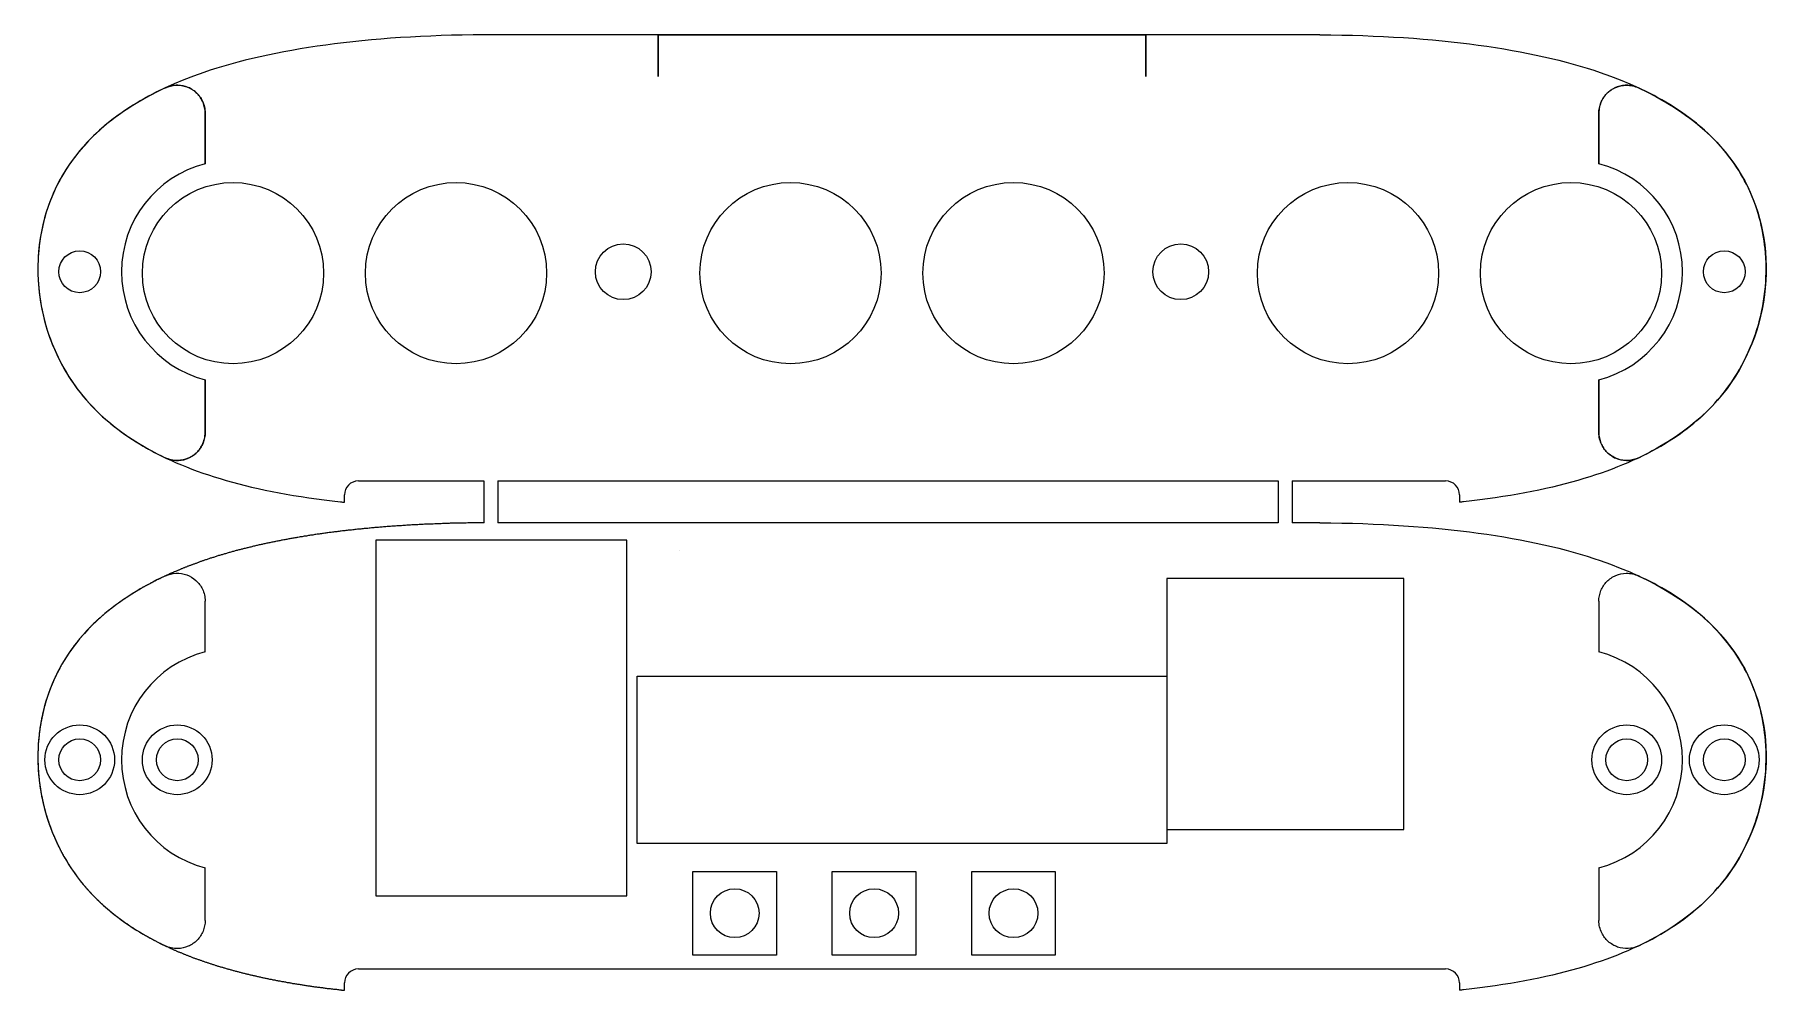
# Model space of a CAD drawing. Header units: millimetres. Extents: x -62 to 62, y -17 to 52.
import ezdxf

# ---------------------------------------------------------------- set-up
doc = ezdxf.new("R2010")
doc.units = ezdxf.units.MM
doc.layers.get('0').update_dxf_attribs({"lineweight": 5})

msp = doc.modelspace()

# ---------------------------------------------------------------- linework, layer by layer
for p, q in [((29.99, 52), (-29.99, 52)), ((-50, 42.75), (-50, 46.38)), ((-50, 46.38), (-50, 42.75)), ((50, 46.38), (50, 42.75)), ((50, 42.75), (50, 46.38)), ((-50, 23.47), (-50, 27.25)), ((-50, 27.25), (-50, 23.47)), ((50, 27.25), (50, 23.47)), ((50, 23.47), (50, 27.25)), ((-39, 20), (-30, 20)), ((-30, 20), (-30, 17)), ((-29, 20), (27, 20)), ((-29, 20), (-29, 17)), ((27, 20), (27, 17)), ((28, 20), (39, 20)), ((28, 20), (28, 17)), ((-40, 18.47), (-40, 19)), ((40, 19), (40, 18.47)), ((27, 17), (-29, 17)), ((29.99, 17), (28, 17)), ((-16, 15), (-16, 15)), ((-50, 7.75), (-50, 11.38)), ((50, 11.38), (50, 7.75)), ((-50, -11.53), (-50, -7.75)), ((50, -7.75), (50, -11.53)), ((-40, -16.53), (-40, -16)), ((-39, -15), (39, -15)), ((40, -16), (40, -16.53))]:
    msp.add_line(p, q)
for points in [[(-17.5, 52), (-17.5, 49)], [(17.5, 52), (-17.5, 52)], [(17.5, 49), (17.5, 52)], [(-37.75, 15.75), (-37.75, -9.75), (-19.75, -9.75), (-19.75, 15.75)], [(19, -5), (36, -5), (36, 13), (19, 13)], [(19, -6), (-19, -6), (-19, 6), (19, 6)], [(-9, -14), (-15, -14), (-15, -8), (-9, -8)], [(1, -14), (-5, -14), (-5, -8), (1, -8)], [(11, -14), (5, -14), (5, -8), (11, -8)]]:
    msp.add_lwpolyline(points, close=True)
at = {"flags": 128}
msp.add_lwpolyline([(-29.99, 17), (-30.09, 17), (-30.19, 17), (-30.28, 17), (-30.38, 17), (-30.48, 17), (-30.58, 16.99), (-30.68, 16.99), (-30.77, 16.99), (-30.87, 16.99), (-30.97, 16.99), (-31.06, 16.99), (-31.16, 16.99), (-31.26, 16.98), (-31.35, 16.98), (-31.45, 16.98), (-31.55, 16.98), (-31.64, 16.98), (-31.74, 16.97), (-31.84, 16.97), (-31.93, 16.97), (-32.03, 16.97), (-32.12, 16.96), (-32.22, 16.96), (-32.31, 16.96), (-32.41, 16.96), (-32.5, 16.95), (-32.6, 16.95), (-32.69, 16.95), (-32.79, 16.94), (-32.88, 16.94), (-32.97, 16.94), (-33.07, 16.93), (-33.16, 16.93), (-33.25, 16.93), (-33.35, 16.92), (-33.44, 16.92), (-33.53, 16.92), (-33.63, 16.91), (-33.72, 16.91), (-33.81, 16.91), (-33.9, 16.9), (-34, 16.9), (-34.09, 16.89), (-34.18, 16.89), (-34.27, 16.89), (-34.36, 16.88), (-34.46, 16.88), (-34.55, 16.87), (-34.64, 16.87), (-34.73, 16.86), (-34.82, 16.86), (-34.91, 16.85), (-35, 16.85), (-35.09, 16.84), (-35.18, 16.84), (-35.27, 16.83), (-35.36, 16.83), (-35.45, 16.82), (-35.54, 16.82), (-35.63, 16.81), (-35.72, 16.81), (-35.81, 16.8), (-35.9, 16.79), (-35.99, 16.79), (-36.08, 16.78), (-36.16, 16.78), (-36.25, 16.77), (-36.34, 16.76), (-36.43, 16.76), (-36.52, 16.75), (-36.6, 16.75), (-36.69, 16.74), (-36.78, 16.73), (-36.87, 16.73), (-36.95, 16.72), (-37.04, 16.71), (-37.13, 16.71), (-37.21, 16.7), (-37.3, 16.69), (-37.39, 16.69), (-37.47, 16.68), (-37.56, 16.67), (-37.64, 16.66), (-37.73, 16.66), (-37.82, 16.65), (-37.9, 16.64), (-37.99, 16.63), (-38.07, 16.63), (-38.16, 16.62), (-38.24, 16.61), (-38.33, 16.6), (-38.41, 16.59), (-38.49, 16.59), (-38.58, 16.58), (-38.66, 16.57), (-38.75, 16.56), (-38.83, 16.55), (-38.91, 16.55), (-39, 16.54), (-39.08, 16.53), (-39.16, 16.52), (-39.25, 16.51), (-39.33, 16.5), (-39.41, 16.49), (-39.49, 16.48), (-39.58, 16.48), (-39.66, 16.47), (-39.74, 16.46), (-39.82, 16.45), (-39.9, 16.44), (-39.98, 16.43), (-40.07, 16.42), (-40.15, 16.41), (-40.23, 16.4), (-40.31, 16.39), (-40.39, 16.38), (-40.47, 16.37), (-40.55, 16.36), (-40.63, 16.35), (-40.71, 16.34), (-40.79, 16.33), (-40.87, 16.32), (-40.95, 16.31), (-41.03, 16.3), (-41.11, 16.29), (-41.19, 16.28), (-41.27, 16.27), (-41.34, 16.26), (-41.42, 16.25), (-41.5, 16.24), (-41.58, 16.23), (-41.66, 16.21), (-41.74, 16.2), (-41.81, 16.19), (-41.89, 16.18), (-41.97, 16.17), (-42.05, 16.16), (-42.12, 16.15), (-42.2, 16.14), (-42.28, 16.12), (-42.35, 16.11), (-42.43, 16.1), (-42.51, 16.09), (-42.58, 16.08), (-42.66, 16.06), (-42.73, 16.05), (-42.81, 16.04), (-42.89, 16.03), (-42.96, 16.02), (-43.04, 16), (-43.11, 15.99), (-43.19, 15.98), (-43.26, 15.97), (-43.34, 15.95), (-43.41, 15.94), (-43.48, 15.93), (-43.56, 15.92), (-43.63, 15.9), (-43.71, 15.89), (-43.78, 15.88), (-43.85, 15.86), (-43.93, 15.85), (-44, 15.84), (-44.07, 15.82), (-44.15, 15.81), (-44.22, 15.8), (-44.29, 15.78), (-44.36, 15.77), (-44.44, 15.76), (-44.51, 15.74), (-44.58, 15.73), (-44.65, 15.71), (-44.72, 15.7), (-44.79, 15.69), (-44.86, 15.67), (-44.94, 15.66), (-45.01, 15.64), (-45.08, 15.63), (-45.15, 15.61), (-45.22, 15.6), (-45.29, 15.59), (-45.36, 15.57), (-45.43, 15.56), (-45.5, 15.54), (-45.57, 15.53), (-45.64, 15.51), (-45.71, 15.5), (-45.78, 15.48), (-45.85, 15.47), (-45.91, 15.45), (-45.98, 15.44), (-46.05, 15.42), (-46.12, 15.41), (-46.19, 15.39), (-46.26, 15.37), (-46.32, 15.36), (-46.39, 15.34), (-46.46, 15.33), (-46.53, 15.31), (-46.59, 15.3), (-46.66, 15.28), (-46.73, 15.26), (-46.79, 15.25), (-46.86, 15.23), (-46.93, 15.21), (-46.99, 15.2), (-47.06, 15.18), (-47.12, 15.16), (-47.19, 15.15), (-47.26, 15.13), (-47.32, 15.11), (-47.39, 15.1), (-47.45, 15.08), (-47.52, 15.06), (-47.58, 15.05), (-47.65, 15.03), (-47.71, 15.01), (-47.77, 15), (-47.84, 14.98), (-47.9, 14.96), (-47.97, 14.94), (-48.03, 14.93), (-48.09, 14.91), (-48.16, 14.89), (-48.22, 14.87), (-48.28, 14.86), (-48.35, 14.84), (-48.41, 14.82), (-48.47, 14.8), (-48.53, 14.78), (-48.6, 14.77), (-48.66, 14.75), (-48.72, 14.73), (-48.78, 14.71), (-48.84, 14.69), (-48.9, 14.67), (-48.96, 14.66), (-49.03, 14.64), (-49.09, 14.62), (-49.15, 14.6), (-49.21, 14.58), (-49.27, 14.56), (-49.33, 14.54), (-49.39, 14.52), (-49.45, 14.5), (-49.51, 14.49), (-49.57, 14.47), (-49.63, 14.45), (-49.69, 14.43), (-49.74, 14.41), (-49.8, 14.39), (-49.86, 14.37), (-49.92, 14.35), (-49.98, 14.33), (-50.04, 14.31), (-50.1, 14.29), (-50.14, 14.27), (-50.19, 14.26), (-50.24, 14.24), (-50.28, 14.23), (-50.33, 14.21), (-50.37, 14.19), (-50.42, 14.18), (-50.47, 14.16), (-50.51, 14.14), (-50.56, 14.13), (-50.6, 14.11), (-50.65, 14.09), (-50.69, 14.08), (-50.74, 14.06), (-50.79, 14.04), (-50.83, 14.03), (-50.88, 14.01), (-50.92, 13.99), (-50.96, 13.98), (-51.01, 13.96), (-51.05, 13.94), (-51.1, 13.93), (-51.14, 13.91), (-51.19, 13.89), (-51.23, 13.88), (-51.28, 13.86), (-51.32, 13.84), (-51.36, 13.82), (-51.41, 13.81), (-51.45, 13.79), (-51.49, 13.77), (-51.54, 13.76), (-51.58, 13.74), (-51.62, 13.72), (-51.67, 13.7), (-51.71, 13.69), (-51.75, 13.67), (-51.79, 13.65), (-51.84, 13.63), (-51.88, 13.61), (-51.92, 13.6), (-51.96, 13.58), (-52.01, 13.56), (-52.05, 13.54), (-52.09, 13.53), (-52.13, 13.51), (-52.17, 13.49), (-52.22, 13.47), (-52.26, 13.45), (-52.3, 13.44), (-52.34, 13.42), (-52.38, 13.4), (-52.42, 13.38), (-52.46, 13.36), (-52.5, 13.35), (-52.55, 13.33), (-52.59, 13.31), (-52.63, 13.29), (-52.67, 13.27), (-52.71, 13.25), (-52.75, 13.24), (-52.79, 13.22), (-52.83, 13.2), (-52.87, 13.18), (-52.91, 13.16), (-52.95, 13.14), (-52.99, 13.12), (-53.03, 13.1), (-53.07, 13.09), (-53.11, 13.07), (-53.15, 13.05), (-53.18, 13.03), (-53.22, 13.01), (-53.26, 12.99), (-53.3, 12.97), (-53.34, 12.95), (-53.38, 12.93), (-53.42, 12.92), (-53.46, 12.9), (-53.49, 12.88), (-53.53, 12.86), (-53.57, 12.84), (-53.61, 12.82), (-53.65, 12.8), (-53.68, 12.78), (-53.72, 12.76), (-53.76, 12.74), (-53.8, 12.72), (-53.83, 12.7), (-53.87, 12.68), (-53.91, 12.66), (-53.95, 12.64), (-53.98, 12.62), (-54.02, 12.6), (-54.06, 12.58), (-54.09, 12.57), (-54.13, 12.55), (-54.17, 12.53), (-54.2, 12.51), (-54.24, 12.49), (-54.28, 12.47), (-54.31, 12.45), (-54.35, 12.43), (-54.38, 12.41), (-54.42, 12.39), (-54.46, 12.37), (-54.49, 12.35), (-54.53, 12.33), (-54.56, 12.3), (-54.6, 12.28), (-54.63, 12.26), (-54.67, 12.24), (-54.7, 12.22), (-54.74, 12.2), (-54.77, 12.18), (-54.81, 12.16), (-54.84, 12.14), (-54.88, 12.12), (-54.91, 12.1), (-54.94, 12.08), (-54.98, 12.06), (-55.01, 12.04), (-55.05, 12.02), (-55.08, 12), (-55.12, 11.98), (-55.15, 11.96), (-55.18, 11.94), (-55.22, 11.91), (-55.25, 11.89), (-55.28, 11.87), (-55.32, 11.85), (-55.35, 11.83), (-55.38, 11.81), (-55.42, 11.79), (-55.45, 11.77), (-55.48, 11.75), (-55.51, 11.73), (-55.55, 11.7), (-55.58, 11.68), (-55.61, 11.66), (-55.64, 11.64), (-55.68, 11.62), (-55.71, 11.6), (-55.74, 11.58), (-55.77, 11.55), (-55.8, 11.53), (-55.83, 11.51), (-55.87, 11.49), (-55.9, 11.47), (-55.93, 11.45), (-55.96, 11.43), (-55.99, 11.4), (-56.02, 11.38), (-56.05, 11.36), (-56.08, 11.34), (-56.12, 11.32), (-56.15, 11.3), (-56.18, 11.27), (-56.21, 11.25), (-56.24, 11.23), (-56.27, 11.21), (-56.3, 11.19), (-56.33, 11.16), (-56.36, 11.14), (-56.39, 11.12), (-56.42, 11.1), (-56.45, 11.08), (-56.48, 11.05), (-56.51, 11.03), (-56.54, 11.01), (-56.57, 10.99), (-56.6, 10.96), (-56.63, 10.94), (-56.65, 10.92), (-56.68, 10.9), (-56.71, 10.87), (-56.74, 10.85), (-56.77, 10.83), (-56.8, 10.81), (-56.83, 10.79), (-56.86, 10.76), (-56.88, 10.74), (-56.91, 10.72), (-56.94, 10.69), (-56.97, 10.67), (-57, 10.65), (-57.02, 10.63), (-57.05, 10.6), (-57.08, 10.58), (-57.11, 10.56), (-57.14, 10.54), (-57.16, 10.51), (-57.19, 10.49), (-57.22, 10.47), (-57.24, 10.44), (-57.27, 10.42), (-57.3, 10.4), (-57.33, 10.37), (-57.35, 10.35), (-57.38, 10.33), (-57.41, 10.31), (-57.43, 10.28), (-57.46, 10.26), (-57.49, 10.24), (-57.51, 10.21), (-57.54, 10.19), (-57.56, 10.17), (-57.59, 10.14), (-57.62, 10.12), (-57.64, 10.1), (-57.67, 10.07), (-57.69, 10.05), (-57.72, 10.03), (-57.74, 10), (-57.77, 9.98), (-57.79, 9.96), (-57.82, 9.93), (-57.84, 9.91), (-57.87, 9.88), (-57.89, 9.86), (-57.92, 9.84), (-57.94, 9.81), (-57.97, 9.79), (-57.99, 9.77), (-58.02, 9.74), (-58.04, 9.72), (-58.07, 9.7), (-58.09, 9.67), (-58.12, 9.65), (-58.14, 9.62), (-58.16, 9.6), (-58.19, 9.58), (-58.21, 9.55), (-58.23, 9.53), (-58.26, 9.5), (-58.28, 9.48), (-58.31, 9.46), (-58.33, 9.43), (-58.35, 9.41), (-58.37, 9.38), (-58.4, 9.36), (-58.42, 9.33), (-58.44, 9.31), (-58.47, 9.29), (-58.49, 9.26), (-58.51, 9.24), (-58.53, 9.21), (-58.56, 9.19), (-58.58, 9.16), (-58.6, 9.14), (-58.62, 9.12), (-58.65, 9.09), (-58.67, 9.07), (-58.69, 9.04), (-58.71, 9.02), (-58.73, 8.99), (-58.76, 8.97), (-58.78, 8.94), (-58.8, 8.92), (-58.82, 8.89), (-58.84, 8.87), (-58.86, 8.85), (-58.88, 8.82), (-58.9, 8.8), (-58.93, 8.77), (-58.95, 8.75), (-58.97, 8.72), (-58.99, 8.7), (-59.01, 8.67), (-59.03, 8.65), (-59.05, 8.62), (-59.07, 8.6), (-59.09, 8.57), (-59.11, 8.55), (-59.13, 8.52), (-59.15, 8.5), (-59.17, 8.47), (-59.19, 8.45), (-59.21, 8.42), (-59.23, 8.4), (-59.25, 8.37), (-59.27, 8.35), (-59.29, 8.32), (-59.31, 8.3), (-59.33, 8.27), (-59.35, 8.24), (-59.37, 8.22), (-59.39, 8.19), (-59.41, 8.17), (-59.43, 8.14), (-59.45, 8.12), (-59.46, 8.09), (-59.48, 8.07), (-59.5, 8.04), (-59.52, 8.02), (-59.54, 7.99), (-59.56, 7.96), (-59.58, 7.94), (-59.59, 7.91), (-59.61, 7.89), (-59.63, 7.86), (-59.65, 7.84), (-59.67, 7.81), (-59.69, 7.78), (-59.7, 7.76), (-59.72, 7.73), (-59.74, 7.71), (-59.76, 7.68), (-59.77, 7.65), (-59.79, 7.63), (-59.81, 7.6), (-59.83, 7.58), (-59.84, 7.55), (-59.86, 7.52), (-59.88, 7.5), (-59.9, 7.47), (-59.91, 7.45), (-59.93, 7.42), (-59.95, 7.39), (-59.96, 7.37), (-59.98, 7.34), (-60, 7.32), (-60.01, 7.29), (-60.03, 7.26), (-60.05, 7.24), (-60.06, 7.21), (-60.08, 7.18), (-60.1, 7.16), (-60.11, 7.13), (-60.13, 7.1), (-60.14, 7.08), (-60.16, 7.05), (-60.18, 7.02), (-60.19, 7), (-60.21, 6.97), (-60.22, 6.95), (-60.24, 6.92), (-60.25, 6.89), (-60.27, 6.87), (-60.29, 6.84), (-60.3, 6.81), (-60.32, 6.78), (-60.33, 6.76), (-60.35, 6.73), (-60.36, 6.7), (-60.38, 6.68), (-60.39, 6.65), (-60.41, 6.62), (-60.42, 6.6), (-60.43, 6.57), (-60.45, 6.54), (-60.46, 6.52), (-60.48, 6.49), (-60.49, 6.46), (-60.51, 6.43), (-60.52, 6.41), (-60.54, 6.38), (-60.55, 6.35), (-60.56, 6.33), (-60.58, 6.3), (-60.59, 6.27), (-60.6, 6.24), (-60.62, 6.22), (-60.63, 6.19), (-60.65, 6.16), (-60.66, 6.14), (-60.67, 6.11), (-60.69, 6.08), (-60.7, 6.05), (-60.71, 6.03), (-60.73, 6), (-60.74, 5.97), (-60.75, 5.94), (-60.76, 5.92), (-60.78, 5.89), (-60.79, 5.86), (-60.8, 5.83), (-60.82, 5.81), (-60.83, 5.78), (-60.84, 5.75), (-60.85, 5.72), (-60.87, 5.7), (-60.88, 5.67), (-60.89, 5.64), (-60.9, 5.61), (-60.91, 5.58), (-60.93, 5.56), (-60.94, 5.53), (-60.95, 5.5), (-60.96, 5.47), (-60.97, 5.45), (-60.99, 5.42), (-61, 5.39), (-61.01, 5.36), (-61.02, 5.33), (-61.03, 5.31), (-61.04, 5.28), (-61.05, 5.25), (-61.06, 5.22), (-61.08, 5.19), (-61.09, 5.17), (-61.1, 5.14), (-61.11, 5.11), (-61.12, 5.08), (-61.13, 5.05), (-61.14, 5.03), (-61.15, 5), (-61.16, 4.97), (-61.17, 4.94), (-61.18, 4.91), (-61.19, 4.88), (-61.2, 4.86), (-61.21, 4.83), (-61.22, 4.8), (-61.23, 4.77), (-61.24, 4.74), (-61.25, 4.71), (-61.26, 4.69), (-61.27, 4.66), (-61.28, 4.63), (-61.29, 4.6), (-61.3, 4.57), (-61.31, 4.54), (-61.32, 4.51), (-61.33, 4.49), (-61.34, 4.46), (-61.35, 4.43), (-61.36, 4.4), (-61.37, 4.37), (-61.38, 4.34), (-61.39, 4.31), (-61.39, 4.29), (-61.4, 4.26), (-61.41, 4.23), (-61.42, 4.2), (-61.43, 4.17), (-61.44, 4.14), (-61.45, 4.11), (-61.46, 4.08), (-61.46, 4.06), (-61.47, 4.03), (-61.48, 4), (-61.49, 3.97), (-61.5, 3.94), (-61.5, 3.91), (-61.51, 3.88), (-61.52, 3.85), (-61.53, 3.82), (-61.54, 3.79), (-61.54, 3.77), (-61.55, 3.74), (-61.56, 3.71), (-61.57, 3.68), (-61.57, 3.65), (-61.58, 3.62), (-61.59, 3.59), (-61.6, 3.56), (-61.6, 3.53), (-61.61, 3.5), (-61.62, 3.47), (-61.62, 3.45), (-61.63, 3.42), (-61.64, 3.39), (-61.64, 3.36), (-61.65, 3.33), (-61.66, 3.3), (-61.66, 3.27), (-61.67, 3.24), (-61.68, 3.21), (-61.68, 3.18), (-61.69, 3.15), (-61.7, 3.12), (-61.7, 3.09), (-61.71, 3.06), (-61.72, 3.03), (-61.72, 3), (-61.73, 2.98), (-61.73, 2.95), (-61.74, 2.92), (-61.74, 2.89), (-61.75, 2.86), (-61.76, 2.83), (-61.76, 2.8), (-61.77, 2.77), (-61.77, 2.74), (-61.78, 2.71), (-61.78, 2.68), (-61.79, 2.65), (-61.79, 2.62), (-61.8, 2.59), (-61.8, 2.56), (-61.81, 2.53), (-61.81, 2.5), (-61.82, 2.47), (-61.82, 2.44), (-61.83, 2.41), (-61.83, 2.38), (-61.84, 2.35), (-61.84, 2.32), (-61.85, 2.29), (-61.85, 2.26), (-61.85, 2.23), (-61.86, 2.2), (-61.86, 2.17), (-61.87, 2.14), (-61.87, 2.11), (-61.88, 2.08), (-61.88, 2.05), (-61.88, 2.02), (-61.89, 1.99), (-61.89, 1.96), (-61.9, 1.93), (-61.9, 1.9), (-61.9, 1.87), (-61.91, 1.84), (-61.91, 1.81), (-61.91, 1.77), (-61.92, 1.74), (-61.92, 1.71), (-61.92, 1.68), (-61.93, 1.65), (-61.93, 1.61), (-61.93, 1.58), (-61.94, 1.55), (-61.94, 1.52), (-61.94, 1.49), (-61.95, 1.45), (-61.95, 1.42), (-61.95, 1.39), (-61.95, 1.36), (-61.96, 1.33), (-61.96, 1.29), (-61.96, 1.26), (-61.96, 1.23), (-61.97, 1.2), (-61.97, 1.17), (-61.97, 1.13), (-61.97, 1.1), (-61.97, 1.07), (-61.98, 1.04), (-61.98, 1.01), (-61.98, 0.97), (-61.98, 0.94), (-61.98, 0.91), (-61.99, 0.88), (-61.99, 0.85), (-61.99, 0.81), (-61.99, 0.78), (-61.99, 0.75), (-61.99, 0.72), (-61.99, 0.68), (-61.99, 0.65), (-62, 0.62), (-62, 0.59), (-62, 0.56), (-62, 0.52), (-62, 0.49), (-62, 0.46), (-62, 0.43), (-62, 0.4), (-62, 0.36), (-62, 0.33), (-62, 0.3), (-62, 0.27), (-62, 0.23), (-62, 0.2), (-62, 0.17), (-62, 0.14), (-62, 0.11), (-62, 0.07), (-62, 0.04), (-62, 0.01), (-62, -0.02), (-62, -0.06), (-62, -0.09), (-62, -0.12), (-62, -0.15), (-62, -0.18), (-62, -0.22), (-61.99, -0.25), (-61.99, -0.28), (-61.99, -0.31), (-61.99, -0.35), (-61.99, -0.38), (-61.99, -0.41), (-61.99, -0.44), (-61.99, -0.47), (-61.98, -0.51), (-61.98, -0.54), (-61.98, -0.57), (-61.98, -0.6), (-61.98, -0.64), (-61.98, -0.67), (-61.97, -0.7), (-61.97, -0.73), (-61.97, -0.76), (-61.97, -0.8), (-61.97, -0.83), (-61.96, -0.86), (-61.96, -0.89), (-61.96, -0.93), (-61.96, -0.96), (-61.95, -0.99), (-61.95, -1.02), (-61.95, -1.05), (-61.95, -1.09), (-61.94, -1.12), (-61.94, -1.15), (-61.94, -1.18), (-61.93, -1.21), (-61.93, -1.25), (-61.93, -1.28), (-61.92, -1.31), (-61.92, -1.34), (-61.92, -1.38), (-61.91, -1.41), (-61.91, -1.44), (-61.91, -1.47), (-61.9, -1.5), (-61.9, -1.54), (-61.89, -1.57), (-61.89, -1.6), (-61.89, -1.63), (-61.88, -1.66), (-61.88, -1.7), (-61.87, -1.73), (-61.87, -1.76), (-61.87, -1.79), (-61.86, -1.82), (-61.86, -1.86), (-61.85, -1.89), (-61.85, -1.92), (-61.84, -1.95), (-61.84, -1.99), (-61.83, -2.02), (-61.83, -2.05), (-61.82, -2.08), (-61.82, -2.11), (-61.81, -2.15), (-61.81, -2.18), (-61.8, -2.21), (-61.8, -2.24), (-61.79, -2.27), (-61.79, -2.3), (-61.78, -2.34), (-61.77, -2.37), (-61.77, -2.4), (-61.76, -2.43), (-61.76, -2.46), (-61.75, -2.5), (-61.75, -2.53), (-61.74, -2.56), (-61.73, -2.59), (-61.73, -2.62), (-61.72, -2.66), (-61.71, -2.69), (-61.71, -2.72), (-61.7, -2.75), (-61.69, -2.78), (-61.69, -2.81), (-61.68, -2.85), (-61.67, -2.88), (-61.67, -2.91), (-61.66, -2.94), (-61.65, -2.97), (-61.65, -3), (-61.64, -3.04), (-61.63, -3.07), (-61.62, -3.1), (-61.62, -3.13), (-61.61, -3.16), (-61.6, -3.19), (-61.59, -3.23), (-61.59, -3.26), (-61.58, -3.29), (-61.57, -3.32), (-61.56, -3.35), (-61.56, -3.38), (-61.55, -3.41), (-61.54, -3.45), (-61.53, -3.48), (-61.52, -3.51), (-61.51, -3.54), (-61.51, -3.57), (-61.5, -3.6), (-61.49, -3.63), (-61.48, -3.67), (-61.47, -3.7), (-61.46, -3.73), (-61.45, -3.76), (-61.45, -3.79), (-61.44, -3.82), (-61.43, -3.85), (-61.42, -3.88), (-61.41, -3.92), (-61.4, -3.95), (-61.39, -3.98), (-61.38, -4.01), (-61.37, -4.04), (-61.36, -4.07), (-61.35, -4.1), (-61.34, -4.13), (-61.33, -4.16), (-61.32, -4.2), (-61.31, -4.23), (-61.3, -4.26), (-61.29, -4.29), (-61.28, -4.32), (-61.27, -4.35), (-61.26, -4.38), (-61.25, -4.41), (-61.24, -4.44), (-61.23, -4.47), (-61.22, -4.5), (-61.21, -4.54), (-61.2, -4.57), (-61.19, -4.6), (-61.18, -4.63), (-61.17, -4.66), (-61.16, -4.69), (-61.15, -4.72), (-61.14, -4.75), (-61.12, -4.78), (-61.11, -4.81), (-61.1, -4.84), (-61.09, -4.87), (-61.08, -4.9), (-61.07, -4.93), (-61.06, -4.96), (-61.04, -5), (-61.03, -5.03), (-61.02, -5.06), (-61.01, -5.09), (-61, -5.12), (-60.99, -5.15), (-60.97, -5.18), (-60.96, -5.21), (-60.95, -5.24), (-60.94, -5.27), (-60.92, -5.3), (-60.91, -5.33), (-60.9, -5.36), (-60.89, -5.39), (-60.87, -5.42), (-60.86, -5.45), (-60.85, -5.48), (-60.84, -5.51), (-60.82, -5.54), (-60.81, -5.57), (-60.8, -5.6), (-60.78, -5.63), (-60.77, -5.66), (-60.76, -5.69), (-60.74, -5.72), (-60.73, -5.75), (-60.72, -5.78), (-60.7, -5.81), (-60.69, -5.84), (-60.68, -5.87), (-60.66, -5.9), (-60.65, -5.93), (-60.63, -5.96), (-60.62, -5.99), (-60.61, -6.02), (-60.59, -6.05), (-60.58, -6.07), (-60.56, -6.1), (-60.55, -6.13), (-60.54, -6.16), (-60.52, -6.19), (-60.51, -6.22), (-60.49, -6.25), (-60.48, -6.28), (-60.46, -6.31), (-60.45, -6.34), (-60.43, -6.36), (-60.42, -6.39), (-60.41, -6.42), (-60.39, -6.45), (-60.38, -6.48), (-60.36, -6.51), (-60.35, -6.54), (-60.33, -6.56), (-60.32, -6.59), (-60.3, -6.62), (-60.28, -6.65), (-60.27, -6.68), (-60.25, -6.71), (-60.24, -6.74), (-60.22, -6.76), (-60.21, -6.79), (-60.19, -6.82), (-60.18, -6.85), (-60.16, -6.88), (-60.14, -6.91), (-60.13, -6.93), (-60.11, -6.96), (-60.1, -6.99), (-60.08, -7.02), (-60.06, -7.05), (-60.05, -7.07), (-60.03, -7.1), (-60.01, -7.13), (-60, -7.16), (-59.98, -7.19), (-59.96, -7.21), (-59.95, -7.24), (-59.93, -7.27), (-59.91, -7.3), (-59.9, -7.33), (-59.88, -7.35), (-59.86, -7.38), (-59.85, -7.41), (-59.83, -7.44), (-59.81, -7.46), (-59.79, -7.49), (-59.78, -7.52), (-59.76, -7.55), (-59.74, -7.57), (-59.72, -7.6), (-59.71, -7.63), (-59.69, -7.66), (-59.67, -7.68), (-59.65, -7.71), (-59.63, -7.74), (-59.62, -7.77), (-59.6, -7.79), (-59.58, -7.82), (-59.56, -7.85), (-59.54, -7.88), (-59.52, -7.9), (-59.5, -7.93), (-59.49, -7.96), (-59.47, -7.98), (-59.45, -8.01), (-59.43, -8.04), (-59.41, -8.06), (-59.39, -8.09), (-59.37, -8.12), (-59.35, -8.15), (-59.33, -8.17), (-59.32, -8.2), (-59.3, -8.23), (-59.28, -8.25), (-59.26, -8.28), (-59.24, -8.31), (-59.22, -8.33), (-59.2, -8.36), (-59.18, -8.39), (-59.16, -8.41), (-59.14, -8.44), (-59.12, -8.47), (-59.1, -8.49), (-59.08, -8.52), (-59.06, -8.55), (-59.04, -8.57), (-59.02, -8.6), (-59, -8.62), (-58.97, -8.65), (-58.95, -8.68), (-58.93, -8.7), (-58.91, -8.73), (-58.89, -8.76), (-58.87, -8.78), (-58.85, -8.81), (-58.83, -8.83), (-58.81, -8.86), (-58.79, -8.89), (-58.76, -8.91), (-58.74, -8.94), (-58.72, -8.96), (-58.7, -8.99), (-58.68, -9.02), (-58.66, -9.04), (-58.63, -9.07), (-58.61, -9.09), (-58.59, -9.12), (-58.57, -9.15), (-58.55, -9.17), (-58.52, -9.2), (-58.5, -9.22), (-58.48, -9.25), (-58.46, -9.27), (-58.43, -9.3), (-58.41, -9.32), (-58.39, -9.35), (-58.36, -9.38), (-58.34, -9.4), (-58.32, -9.43), (-58.3, -9.45), (-58.27, -9.48), (-58.25, -9.5), (-58.23, -9.53), (-58.2, -9.55), (-58.18, -9.58), (-58.15, -9.6), (-58.13, -9.63), (-58.11, -9.65), (-58.08, -9.68), (-58.06, -9.7), (-58.03, -9.73), (-58.01, -9.75), (-57.99, -9.78), (-57.96, -9.8), (-57.94, -9.83), (-57.91, -9.85), (-57.89, -9.88), (-57.86, -9.9), (-57.84, -9.93), (-57.81, -9.95), (-57.79, -9.98), (-57.76, -10), (-57.74, -10.03), (-57.71, -10.05), (-57.69, -10.07), (-57.66, -10.1), (-57.64, -10.12), (-57.61, -10.15), (-57.59, -10.17), (-57.56, -10.2), (-57.54, -10.22), (-57.51, -10.25), (-57.48, -10.27), (-57.46, -10.29), (-57.43, -10.32), (-57.4, -10.34), (-57.38, -10.37), (-57.35, -10.39), (-57.33, -10.41), (-57.3, -10.44), (-57.27, -10.46), (-57.25, -10.49), (-57.22, -10.51), (-57.19, -10.53), (-57.16, -10.56), (-57.14, -10.58), (-57.11, -10.61), (-57.08, -10.63), (-57.06, -10.65), (-57.03, -10.68), (-57, -10.7), (-56.97, -10.72), (-56.95, -10.75), (-56.92, -10.77), (-56.89, -10.79), (-56.86, -10.82), (-56.83, -10.84), (-56.8, -10.87), (-56.78, -10.89), (-56.75, -10.91), (-56.72, -10.94), (-56.69, -10.96), (-56.66, -10.98), (-56.63, -11.01), (-56.6, -11.03), (-56.58, -11.05), (-56.55, -11.07), (-56.52, -11.1), (-56.49, -11.12), (-56.46, -11.14), (-56.43, -11.17), (-56.4, -11.19), (-56.37, -11.21), (-56.34, -11.24), (-56.31, -11.26), (-56.28, -11.28), (-56.25, -11.3), (-56.22, -11.33), (-56.19, -11.35), (-56.16, -11.37), (-56.13, -11.39), (-56.1, -11.42), (-56.07, -11.44), (-56.04, -11.46), (-56.01, -11.48), (-55.98, -11.51), (-55.95, -11.53), (-55.91, -11.55), (-55.88, -11.57), (-55.85, -11.6), (-55.82, -11.62), (-55.79, -11.64), (-55.76, -11.66), (-55.73, -11.69), (-55.69, -11.71), (-55.66, -11.73), (-55.63, -11.75), (-55.6, -11.77), (-55.57, -11.8), (-55.53, -11.82), (-55.5, -11.84), (-55.47, -11.86), (-55.44, -11.88), (-55.4, -11.91), (-55.37, -11.93), (-55.34, -11.95), (-55.31, -11.97), (-55.27, -11.99), (-55.24, -12.01), (-55.21, -12.04), (-55.17, -12.06), (-55.14, -12.08), (-55.11, -12.1), (-55.07, -12.12), (-55.04, -12.14), (-55, -12.16), (-54.97, -12.19), (-54.94, -12.21), (-54.9, -12.23), (-54.87, -12.25), (-54.83, -12.27), (-54.8, -12.29), (-54.76, -12.31), (-54.73, -12.33), (-54.7, -12.35), (-54.66, -12.38), (-54.63, -12.4), (-54.59, -12.42), (-54.56, -12.44), (-54.52, -12.46), (-54.48, -12.48), (-54.45, -12.5), (-54.41, -12.52), (-54.38, -12.54), (-54.34, -12.56), (-54.3, -12.59), (-54.26, -12.61), (-54.23, -12.63), (-54.19, -12.65), (-54.15, -12.67), (-54.11, -12.69), (-54.07, -12.72), (-54.03, -12.74), (-53.99, -12.76), (-53.96, -12.78), (-53.92, -12.8), (-53.88, -12.82), (-53.84, -12.84), (-53.8, -12.87), (-53.76, -12.89), (-53.72, -12.91), (-53.68, -12.93), (-53.64, -12.95), (-53.6, -12.97), (-53.56, -12.99), (-53.52, -13.01), (-53.48, -13.03), (-53.44, -13.06), (-53.4, -13.08), (-53.35, -13.1), (-53.31, -13.12), (-53.27, -13.14), (-53.23, -13.16), (-53.19, -13.18), (-53.15, -13.2), (-53.11, -13.22), (-53.06, -13.24), (-53.02, -13.26), (-52.98, -13.28), (-52.94, -13.3), (-52.9, -13.32), (-52.85, -13.34), (-52.81, -13.36), (-52.77, -13.38), (-52.72, -13.4), (-52.68, -13.42), (-52.64, -13.44), (-52.6, -13.46), (-52.55, -13.48), (-52.51, -13.5), (-52.46, -13.52), (-52.42, -13.54), (-52.38, -13.56), (-52.33, -13.58), (-52.29, -13.6), (-52.24, -13.62), (-52.2, -13.64), (-52.16, -13.66), (-52.11, -13.68), (-52.07, -13.7), (-52.02, -13.72), (-51.98, -13.74), (-51.93, -13.76), (-51.89, -13.78), (-51.84, -13.79), (-51.79, -13.81), (-51.75, -13.83), (-51.7, -13.85), (-51.66, -13.87), (-51.61, -13.89), (-51.56, -13.91), (-51.52, -13.93), (-51.47, -13.95), (-51.42, -13.96), (-51.38, -13.98), (-51.33, -14), (-51.28, -14.02), (-51.24, -14.04), (-51.19, -14.06), (-51.14, -14.08), (-51.09, -14.09), (-51.05, -14.11), (-51, -14.13), (-50.95, -14.15), (-50.9, -14.17), (-50.85, -14.19), (-50.81, -14.2), (-50.76, -14.22), (-50.71, -14.24), (-50.66, -14.26), (-50.61, -14.27), (-50.56, -14.29), (-50.51, -14.31), (-50.46, -14.33), (-50.41, -14.35), (-50.36, -14.36), (-50.31, -14.38), (-50.26, -14.4), (-50.21, -14.42), (-50.16, -14.43), (-50.11, -14.45), (-50.06, -14.47), (-50.01, -14.49), (-49.96, -14.5), (-49.91, -14.52), (-49.86, -14.54), (-49.81, -14.55), (-49.76, -14.57), (-49.71, -14.59), (-49.65, -14.6), (-49.6, -14.62), (-49.55, -14.64), (-49.5, -14.65), (-49.45, -14.67), (-49.4, -14.69), (-49.34, -14.7), (-49.29, -14.72), (-49.24, -14.74), (-49.18, -14.75), (-49.13, -14.77), (-49.08, -14.79), (-49.03, -14.8), (-48.97, -14.82), (-48.92, -14.84), (-48.87, -14.85), (-48.81, -14.87), (-48.76, -14.88), (-48.7, -14.9), (-48.65, -14.92), (-48.6, -14.93), (-48.54, -14.95), (-48.49, -14.96), (-48.43, -14.98), (-48.38, -14.99), (-48.32, -15.01), (-48.27, -15.02), (-48.21, -15.04), (-48.16, -15.06), (-48.1, -15.07), (-48.04, -15.09), (-47.99, -15.1), (-47.93, -15.12), (-47.88, -15.13), (-47.82, -15.15), (-47.76, -15.16), (-47.71, -15.18), (-47.65, -15.19), (-47.59, -15.21), (-47.54, -15.22), (-47.48, -15.24), (-47.42, -15.25), (-47.36, -15.27), (-47.31, -15.28), (-47.25, -15.29), (-47.19, -15.31), (-47.13, -15.32), (-47.08, -15.34), (-47.02, -15.35), (-46.96, -15.37), (-46.9, -15.38), (-46.84, -15.39), (-46.78, -15.41), (-46.72, -15.42), (-46.66, -15.44), (-46.6, -15.45), (-46.55, -15.46), (-46.49, -15.48), (-46.43, -15.49), (-46.37, -15.5), (-46.31, -15.52), (-46.25, -15.53), (-46.19, -15.55), (-46.12, -15.56), (-46.06, -15.57), (-46, -15.59), (-45.94, -15.6), (-45.88, -15.61), (-45.82, -15.63), (-45.76, -15.64), (-45.7, -15.65), (-45.64, -15.66), (-45.57, -15.68), (-45.51, -15.69), (-45.45, -15.7), (-45.39, -15.72), (-45.33, -15.73), (-45.26, -15.74), (-45.2, -15.75), (-45.14, -15.77), (-45.07, -15.78), (-45.01, -15.79), (-44.95, -15.8), (-44.88, -15.82), (-44.82, -15.83), (-44.76, -15.84), (-44.69, -15.85), (-44.63, -15.86), (-44.57, -15.88), (-44.5, -15.89), (-44.44, -15.9), (-44.37, -15.91), (-44.31, -15.92), (-44.24, -15.93), (-44.18, -15.95), (-44.11, -15.96), (-44.05, -15.97), (-43.98, -15.98), (-43.92, -15.99), (-43.85, -16), (-43.78, -16.01), (-43.72, -16.03), (-43.65, -16.04), (-43.58, -16.05), (-43.52, -16.06), (-43.45, -16.07), (-43.38, -16.08), (-43.32, -16.09), (-43.25, -16.1), (-43.18, -16.11), (-43.12, -16.12), (-43.05, -16.13), (-42.98, -16.14), (-42.91, -16.16), (-42.84, -16.17), (-42.78, -16.18), (-42.71, -16.19), (-42.64, -16.2), (-42.57, -16.21), (-42.5, -16.22), (-42.43, -16.23), (-42.36, -16.24), (-42.29, -16.25), (-42.22, -16.26), (-42.15, -16.27), (-42.08, -16.28), (-42.02, -16.29), (-41.94, -16.3), (-41.87, -16.3), (-41.8, -16.31), (-41.73, -16.32), (-41.66, -16.33), (-41.59, -16.34), (-41.52, -16.35), (-41.45, -16.36), (-41.38, -16.37), (-41.31, -16.38), (-41.24, -16.39), (-41.16, -16.4), (-41.09, -16.41), (-41.02, -16.41), (-40.95, -16.42), (-40.87, -16.43), (-40.8, -16.44), (-40.73, -16.45), (-40.66, -16.46), (-40.58, -16.46), (-40.51, -16.47), (-40.44, -16.48), (-40.36, -16.49), (-40.29, -16.5), (-40.29, -16.5), (-40.29, -16.5), (-40.29, -16.5), (-40.29, -16.5), (-40.28, -16.5), (-40.28, -16.5), (-40.28, -16.5), (-40.28, -16.5), (-40.28, -16.5), (-40.28, -16.5), (-40.28, -16.5), (-40.28, -16.5), (-40.28, -16.5), (-40.27, -16.5), (-40.27, -16.5), (-40.27, -16.5), (-40.27, -16.5), (-40.27, -16.5), (-40.27, -16.5), (-40.27, -16.5), (-40.27, -16.5), (-40.27, -16.5), (-40.26, -16.5), (-40.26, -16.5), (-40.26, -16.5), (-40.26, -16.5), (-40.26, -16.5), (-40.26, -16.5), (-40.26, -16.5), (-40.26, -16.5), (-40.25, -16.5), (-40.25, -16.5), (-40.25, -16.5), (-40.25, -16.5), (-40.25, -16.5), (-40.25, -16.5), (-40.25, -16.5), (-40.25, -16.5), (-40.25, -16.5), (-40.24, -16.5), (-40.24, -16.5), (-40.24, -16.5), (-40.24, -16.5), (-40.24, -16.5), (-40.24, -16.5), (-40.24, -16.5), (-40.24, -16.5), (-40.24, -16.5), (-40.23, -16.5), (-40.23, -16.5), (-40.23, -16.5), (-40.23, -16.5), (-40.23, -16.5), (-40.23, -16.5), (-40.23, -16.5), (-40.23, -16.5), (-40.23, -16.5), (-40.22, -16.5), (-40.22, -16.5), (-40.22, -16.51), (-40.22, -16.51), (-40.22, -16.51), (-40.22, -16.51), (-40.22, -16.51), (-40.22, -16.51), (-40.22, -16.51), (-40.21, -16.51), (-40.21, -16.51), (-40.21, -16.51), (-40.21, -16.51), (-40.21, -16.51), (-40.21, -16.51), (-40.21, -16.51), (-40.21, -16.51), (-40.21, -16.51), (-40.2, -16.51), (-40.2, -16.51), (-40.2, -16.51), (-40.2, -16.51), (-40.2, -16.51), (-40.2, -16.51), (-40.2, -16.51), (-40.2, -16.51), (-40.2, -16.51), (-40.19, -16.51), (-40.19, -16.51), (-40.19, -16.51), (-40.19, -16.51), (-40.19, -16.51), (-40.19, -16.51), (-40.19, -16.51), (-40.19, -16.51), (-40.18, -16.51), (-40.18, -16.51), (-40.18, -16.51), (-40.18, -16.51), (-40.18, -16.51), (-40.18, -16.51), (-40.18, -16.51), (-40.18, -16.51), (-40.18, -16.51), (-40.17, -16.51), (-40.17, -16.51), (-40.17, -16.51), (-40.17, -16.51), (-40.17, -16.51), (-40.17, -16.51), (-40.17, -16.51), (-40.17, -16.51), (-40.17, -16.51), (-40.16, -16.51), (-40.16, -16.51), (-40.16, -16.51), (-40.16, -16.51), (-40.16, -16.51), (-40.16, -16.51), (-40.16, -16.51), (-40.16, -16.51), (-40.16, -16.51), (-40.15, -16.51), (-40.15, -16.51), (-40.15, -16.51), (-40.15, -16.51), (-40.15, -16.51), (-40.15, -16.51), (-40.15, -16.51), (-40.15, -16.51), (-40.15, -16.51), (-40.14, -16.51), (-40.14, -16.51), (-40.14, -16.51), (-40.14, -16.51), (-40.14, -16.51), (-40.14, -16.51), (-40.14, -16.51), (-40.14, -16.51), (-40.14, -16.51), (-40.13, -16.51), (-40.13, -16.51), (-40.13, -16.51), (-40.13, -16.51), (-40.13, -16.52), (-40.13, -16.52), (-40.13, -16.52), (-40.13, -16.52), (-40.12, -16.52), (-40.12, -16.52), (-40.12, -16.52), (-40.12, -16.52), (-40.12, -16.52), (-40.12, -16.52), (-40.12, -16.52), (-40.12, -16.52), (-40.12, -16.52), (-40.11, -16.52), (-40.11, -16.52), (-40.11, -16.52), (-40.11, -16.52), (-40.11, -16.52), (-40.11, -16.52), (-40.11, -16.52), (-40.11, -16.52), (-40.11, -16.52), (-40.1, -16.52), (-40.1, -16.52), (-40.1, -16.52), (-40.1, -16.52), (-40.1, -16.52), (-40.1, -16.52), (-40.1, -16.52), (-40.1, -16.52), (-40.1, -16.52), (-40.09, -16.52), (-40.09, -16.52), (-40.09, -16.52), (-40.09, -16.52), (-40.09, -16.52), (-40.09, -16.52), (-40.09, -16.52), (-40.09, -16.52), (-40.09, -16.52), (-40.08, -16.52), (-40.08, -16.52), (-40.08, -16.52), (-40.08, -16.52), (-40.08, -16.52), (-40.08, -16.52), (-40.08, -16.52), (-40.08, -16.52), (-40.07, -16.52), (-40.07, -16.52), (-40.07, -16.52), (-40.07, -16.52), (-40.07, -16.52), (-40.07, -16.52), (-40.07, -16.52), (-40.07, -16.52), (-40.07, -16.52), (-40.06, -16.52), (-40.06, -16.52), (-40.06, -16.52), (-40.06, -16.52), (-40.06, -16.52), (-40.06, -16.52), (-40.06, -16.52), (-40.06, -16.52), (-40.06, -16.52), (-40.05, -16.52), (-40.05, -16.52), (-40.05, -16.52), (-40.05, -16.52), (-40.05, -16.52), (-40.05, -16.52), (-40.05, -16.52), (-40.05, -16.52), (-40.05, -16.52), (-40.04, -16.52), (-40.04, -16.52), (-40.04, -16.52), (-40.04, -16.52), (-40.04, -16.52), (-40.04, -16.52), (-40.04, -16.52), (-40.04, -16.52), (-40.04, -16.53), (-40.03, -16.53), (-40.03, -16.53), (-40.03, -16.53), (-40.03, -16.53), (-40.03, -16.53), (-40.03, -16.53), (-40.03, -16.53), (-40.03, -16.53), (-40.03, -16.53), (-40.02, -16.53), (-40.02, -16.53), (-40.02, -16.53), (-40.02, -16.53), (-40.02, -16.53), (-40.02, -16.53), (-40.02, -16.53), (-40.02, -16.53), (-40.01, -16.53), (-40.01, -16.53), (-40.01, -16.53), (-40.01, -16.53), (-40.01, -16.53), (-40.01, -16.53), (-40.01, -16.53), (-40.01, -16.53), (-40.01, -16.53), (-40, -16.53), (-40, -16.53), (-40, -16.53), (-40, -16.53), (-40, -16.53)], dxfattribs=at)
for centre, radius in [((-48, 34.9), 6.5), ((-48, 34.9), 6.5), ((-32, 34.9), 6.5), ((-32, 34.9), 6.5), ((-8, 34.9), 6.5), ((-8, 34.9), 6.5), ((8, 34.9), 6.5), ((8, 34.9), 6.5), ((32, 34.9), 6.5), ((32, 34.9), 6.5), ((48, 34.9), 6.5), ((-59, 35), 1.5), ((-59, 35), 1.5), ((-20, 35), 2), ((-20, 35), 2), ((20, 35), 2), ((20, 35), 2), ((59, 35), 1.5), ((59, 35), 1.5), ((-59, 0), 2.5), ((-52, 0), 2.5), ((52, 0), 2.5), ((59, 0), 2.5), ((-59, 0), 1.5), ((-52, 0), 1.5), ((52, 0), 1.5), ((59, 0), 1.5), ((-12, -11), 1.75), ((-2, -11), 1.75), ((8, -11), 1.75)]:
    msp.add_circle(centre, radius)
for centre, radius, start, end in [((-48, 35), 8, 104.4775, 255.5225), ((-48, 35), 8, 104.4775, 255.5225), ((48, 35), 8, -75.5225, 75.5225), ((48, 35), 8, -75.5225, 75.5225), ((-39, 19), 1, 90, 180), ((39, 19), 1, 0, 90), ((-48, 0), 8, 104.4775, 255.5225), ((48, 0), 8, -75.5225, 75.5225), ((-39, -16), 1, 90, 180), ((39, -16), 1, 0, 90)]:
    msp.add_arc(centre, radius, start, end)
for points, knots in [([(-29.99, 52), (-38.41, 51.94), (-45.15, 50.99), (-50.1, 49.29), (-54.09, 47.92), (-56.88, 46.09), (-58.73, 43.99), (-60.58, 41.9), (-61.58, 39.5), (-61.9, 36.93), (-62.23, 34.22), (-61.78, 31.38), (-60.55, 28.87), (-59.34, 26.39), (-57.43, 24.22), (-54.38, 22.46), (-51.16, 20.59), (-46.58, 19.19), (-40.29, 18.5), (-40.19, 18.49), (-40.1, 18.48), (-40, 18.47)], [0.0000788, 0.0000788, 0.0000788, 0.0000788, 0.1780641, 0.1780641, 0.1780641, 0.3216837, 0.3216837, 0.3216837, 0.4649394, 0.4649394, 0.4649394, 0.6165771, 0.6165771, 0.6165771, 0.7659612, 0.7659612, 0.7659612, 0.9238489, 0.9238489, 0.9238489, 0.926263, 0.926263, 0.926263, 0.926263]), ([(29.99, 52), (38.41, 51.94), (45.15, 50.99), (50.1, 49.29), (54.09, 47.92), (56.88, 46.09), (58.73, 43.99), (60.58, 41.9), (61.58, 39.5), (61.9, 36.93), (62.23, 34.22), (61.78, 31.38), (60.55, 28.87), (59.34, 26.39), (57.43, 24.22), (54.38, 22.46), (51.16, 20.59), (46.58, 19.19), (40.29, 18.5), (40.19, 18.49), (40.1, 18.48), (40, 18.47)], [0.0000788, 0.0000788, 0.0000788, 0.0000788, 0.1780641, 0.1780641, 0.1780641, 0.3216837, 0.3216837, 0.3216837, 0.4649394, 0.4649394, 0.4649394, 0.6165771, 0.6165771, 0.6165771, 0.7659612, 0.7659612, 0.7659612, 0.9238489, 0.9238489, 0.9238489, 0.926263, 0.926263, 0.926263, 0.926263]), ([(-52.84, 48.19), (-55.41, 47), (-57.34, 45.57), (-58.73, 43.99), (-60.58, 41.9), (-61.58, 39.5), (-61.9, 36.93), (-62.23, 34.22), (-61.78, 31.38), (-60.55, 28.87), (-59.34, 26.39), (-57.43, 24.22), (-54.38, 22.46), (-53.9, 22.18), (-53.39, 21.91), (-52.86, 21.66)], [0.213604, 0.213604, 0.213604, 0.213604, 0.3216837, 0.3216837, 0.3216837, 0.4649394, 0.4649394, 0.4649394, 0.6165771, 0.6165771, 0.6165771, 0.7659612, 0.7659612, 0.7659612, 0.7893229, 0.7893229, 0.7893229, 0.7893229]), ([(-52.84, 48.19), (-53.67, 47.81), (-54.47, 47.38), (-56.99, 45.8), (-58.1, 44.72), (-59.93, 42.62), (-60.78, 41.16), (-61.89, 37.79), (-62.1, 35.93), (-61.84, 32.56), (-61.47, 30.69), (-59.61, 27), (-58.46, 25.55), (-55.71, 23.19), (-54.27, 22.33), (-52.86, 21.66)], [-3.402483, -3.402483, -3.402483, -3.402483, -3.242873, -3.242873, -2.876744, -2.876744, -2.29178, -2.29178, -1.66636, -1.66636, -1.140786, -1.140786, -0.691203, -0.691203, -0.284474, -0.284474, -0.284474, -0.284474]), ([(-52.84, 48.19), (-52.61, 48.3), (-52.35, 48.36), (-51.83, 48.39), (-51.57, 48.35), (-51.08, 48.17), (-50.85, 48.04), (-50.47, 47.69), (-50.31, 47.48), (-50.13, 47.11), (-50.08, 46.97), (-50.02, 46.68), (-50, 46.53), (-50, 46.38)], [0, 0, 0, 0, 0.0781289, 0.0781289, 0.1562578, 0.1562578, 0.2343867, 0.2343867, 0.3125156, 0.3125156, 0.3573618, 0.3573618, 0.4022081, 0.4022081, 0.4022081, 0.4022081]), ([(-50, 46.38), (-50, 46.64), (-50.05, 46.9), (-50.25, 47.38), (-50.39, 47.6), (-50.76, 47.97), (-50.98, 48.12), (-51.46, 48.32), (-51.71, 48.37), (-52.12, 48.38), (-52.27, 48.36), (-52.56, 48.3), (-52.71, 48.25), (-52.84, 48.19)], [0, 0, 0, 0, 0.0781289, 0.0781289, 0.1562578, 0.1562578, 0.2343867, 0.2343867, 0.3125156, 0.3125156, 0.3573618, 0.3573618, 0.4022081, 0.4022081, 0.4022081, 0.4022081]), ([(52.84, 48.19), (52.61, 48.3), (52.35, 48.36), (51.83, 48.39), (51.57, 48.35), (51.08, 48.17), (50.85, 48.04), (50.47, 47.69), (50.31, 47.48), (50.13, 47.11), (50.08, 46.97), (50.02, 46.68), (50, 46.53), (50, 46.38)], [0, 0, 0, 0, 0.0781289, 0.0781289, 0.1562578, 0.1562578, 0.2343867, 0.2343867, 0.3125156, 0.3125156, 0.3573618, 0.3573618, 0.4022081, 0.4022081, 0.4022081, 0.4022081]), ([(50, 46.38), (50, 46.64), (50.05, 46.9), (50.25, 47.38), (50.39, 47.6), (50.76, 47.97), (50.98, 48.12), (51.46, 48.32), (51.71, 48.37), (52.12, 48.38), (52.27, 48.36), (52.56, 48.3), (52.71, 48.25), (52.84, 48.19)], [0, 0, 0, 0, 0.0781289, 0.0781289, 0.1562578, 0.1562578, 0.2343867, 0.2343867, 0.3125156, 0.3125156, 0.3573618, 0.3573618, 0.4022081, 0.4022081, 0.4022081, 0.4022081]), ([(52.86, 21.66), (53.72, 22.07), (54.56, 22.54), (56.7, 23.95), (57.9, 25.01), (60.08, 27.73), (60.93, 29.41), (61.95, 32.98), (62.12, 34.85), (61.78, 38.05), (61.41, 39.66), (59.96, 42.52), (58.97, 43.98), (55.87, 46.61), (54.32, 47.5), (52.84, 48.19)], [-4.907885, -4.907885, -4.907885, -4.907885, -4.443465, -4.443465, -3.660357, -3.660357, -2.754919, -2.754919, -1.858189, -1.858189, -1.189586, -1.189586, -0.687159, -0.687159, -0.276781, -0.276781, -0.276781, -0.276781]), ([(52.84, 48.19), (55.41, 47), (57.34, 45.57), (58.73, 43.99), (60.58, 41.9), (61.58, 39.5), (61.9, 36.93), (62.23, 34.22), (61.78, 31.38), (60.55, 28.87), (59.34, 26.39), (57.43, 24.22), (54.38, 22.46), (53.9, 22.18), (53.39, 21.91), (52.86, 21.66)], [0.213604, 0.213604, 0.213604, 0.213604, 0.3216837, 0.3216837, 0.3216837, 0.4649394, 0.4649394, 0.4649394, 0.6165771, 0.6165771, 0.6165771, 0.7659612, 0.7659612, 0.7659612, 0.7893229, 0.7893229, 0.7893229, 0.7893229]), ([(-50, 23.47), (-50, 23.21), (-50.05, 22.95), (-50.25, 22.47), (-50.39, 22.25), (-50.76, 21.88), (-50.98, 21.73), (-51.46, 21.52), (-51.71, 21.47), (-52.13, 21.46), (-52.28, 21.48), (-52.58, 21.55), (-52.72, 21.59), (-52.86, 21.66)], [0, 0, 0, 0, 0.0781289, 0.0781289, 0.1562578, 0.1562578, 0.2343867, 0.2343867, 0.3125156, 0.3125156, 0.3582089, 0.3582089, 0.4039021, 0.4039021, 0.4039021, 0.4039021]), ([(-52.86, 21.66), (-52.62, 21.55), (-52.37, 21.48), (-51.85, 21.46), (-51.59, 21.49), (-51.1, 21.66), (-50.87, 21.8), (-50.48, 22.14), (-50.32, 22.35), (-50.14, 22.72), (-50.09, 22.87), (-50.02, 23.16), (-50, 23.31), (-50, 23.47)], [0, 0, 0, 0, 0.0781289, 0.0781289, 0.1562578, 0.1562578, 0.2343867, 0.2343867, 0.3125156, 0.3125156, 0.3582089, 0.3582089, 0.4039021, 0.4039021, 0.4039021, 0.4039021]), ([(52.86, 21.66), (52.62, 21.55), (52.37, 21.48), (51.85, 21.46), (51.59, 21.49), (51.1, 21.66), (50.87, 21.8), (50.48, 22.14), (50.32, 22.35), (50.14, 22.72), (50.09, 22.87), (50.02, 23.16), (50, 23.31), (50, 23.47)], [0, 0, 0, 0, 0.0781289, 0.0781289, 0.1562578, 0.1562578, 0.2343867, 0.2343867, 0.3125156, 0.3125156, 0.3582089, 0.3582089, 0.4039021, 0.4039021, 0.4039021, 0.4039021]), ([(50, 23.47), (50, 23.21), (50.05, 22.95), (50.25, 22.47), (50.39, 22.25), (50.76, 21.88), (50.98, 21.73), (51.46, 21.52), (51.71, 21.47), (52.13, 21.46), (52.28, 21.48), (52.58, 21.55), (52.72, 21.59), (52.86, 21.66)], [0, 0, 0, 0, 0.0781289, 0.0781289, 0.1562578, 0.1562578, 0.2343867, 0.2343867, 0.3125156, 0.3125156, 0.3582089, 0.3582089, 0.4039021, 0.4039021, 0.4039021, 0.4039021]), ([(29.99, 17), (38.41, 16.94), (45.15, 15.99), (50.1, 14.29), (54.09, 12.92), (56.88, 11.09), (58.73, 8.99), (60.58, 6.9), (61.58, 4.5), (61.9, 1.93), (62.23, -0.78), (61.78, -3.62), (60.55, -6.13), (59.34, -8.61), (57.43, -10.78), (54.38, -12.54), (51.16, -14.41), (46.58, -15.81), (40.29, -16.5), (40.19, -16.51), (40.1, -16.52), (40, -16.53)], [0.0000788, 0.0000788, 0.0000788, 0.0000788, 0.1780641, 0.1780641, 0.1780641, 0.3216837, 0.3216837, 0.3216837, 0.4649394, 0.4649394, 0.4649394, 0.6165771, 0.6165771, 0.6165771, 0.7659612, 0.7659612, 0.7659612, 0.9238489, 0.9238489, 0.9238489, 0.926263, 0.926263, 0.926263, 0.926263]), ([(-52.84, 13.19), (-53.67, 12.81), (-54.47, 12.38), (-56.99, 10.8), (-58.1, 9.72), (-59.93, 7.62), (-60.78, 6.16), (-61.89, 2.79), (-62.1, 0.93), (-61.84, -2.44), (-61.47, -4.31), (-59.61, -8), (-58.46, -9.45), (-55.71, -11.81), (-54.27, -12.67), (-52.86, -13.34)], [-3.402483, -3.402483, -3.402483, -3.402483, -3.242873, -3.242873, -2.876744, -2.876744, -2.29178, -2.29178, -1.66636, -1.66636, -1.140786, -1.140786, -0.691203, -0.691203, -0.284474, -0.284474, -0.284474, -0.284474]), ([(-52.84, 13.19), (-52.61, 13.3), (-52.35, 13.36), (-51.83, 13.39), (-51.57, 13.35), (-51.08, 13.17), (-50.85, 13.04), (-50.47, 12.69), (-50.31, 12.48), (-50.13, 12.11), (-50.08, 11.97), (-50.02, 11.68), (-50, 11.53), (-50, 11.38)], [0, 0, 0, 0, 0.0781289, 0.0781289, 0.1562578, 0.1562578, 0.2343867, 0.2343867, 0.3125156, 0.3125156, 0.3573618, 0.3573618, 0.4022081, 0.4022081, 0.4022081, 0.4022081]), ([(50, 11.38), (50, 11.64), (50.05, 11.9), (50.25, 12.38), (50.39, 12.6), (50.76, 12.97), (50.98, 13.12), (51.46, 13.32), (51.71, 13.37), (52.12, 13.38), (52.27, 13.36), (52.56, 13.3), (52.71, 13.25), (52.84, 13.19)], [0, 0, 0, 0, 0.0781289, 0.0781289, 0.1562578, 0.1562578, 0.2343867, 0.2343867, 0.3125156, 0.3125156, 0.3573618, 0.3573618, 0.4022081, 0.4022081, 0.4022081, 0.4022081]), ([(52.86, -13.34), (53.72, -12.93), (54.56, -12.46), (56.7, -11.05), (57.9, -9.99), (60.08, -7.27), (60.93, -5.59), (61.95, -2.02), (62.12, -0.15), (61.78, 3.05), (61.41, 4.66), (59.96, 7.52), (58.97, 8.98), (55.87, 11.61), (54.32, 12.5), (52.84, 13.19)], [-4.907885, -4.907885, -4.907885, -4.907885, -4.443465, -4.443465, -3.660357, -3.660357, -2.754919, -2.754919, -1.858189, -1.858189, -1.189586, -1.189586, -0.687159, -0.687159, -0.276781, -0.276781, -0.276781, -0.276781]), ([(-50, -11.53), (-50, -11.79), (-50.05, -12.05), (-50.25, -12.53), (-50.39, -12.75), (-50.76, -13.12), (-50.98, -13.27), (-51.46, -13.48), (-51.71, -13.53), (-52.13, -13.54), (-52.28, -13.52), (-52.58, -13.45), (-52.72, -13.41), (-52.86, -13.34)], [0, 0, 0, 0, 0.0781289, 0.0781289, 0.1562578, 0.1562578, 0.2343867, 0.2343867, 0.3125156, 0.3125156, 0.3582089, 0.3582089, 0.4039021, 0.4039021, 0.4039021, 0.4039021]), ([(52.86, -13.34), (52.62, -13.45), (52.37, -13.52), (51.85, -13.54), (51.59, -13.51), (51.1, -13.34), (50.87, -13.2), (50.48, -12.86), (50.32, -12.65), (50.14, -12.28), (50.09, -12.13), (50.02, -11.84), (50, -11.69), (50, -11.53)], [0, 0, 0, 0, 0.0781289, 0.0781289, 0.1562578, 0.1562578, 0.2343867, 0.2343867, 0.3125156, 0.3125156, 0.3582089, 0.3582089, 0.4039021, 0.4039021, 0.4039021, 0.4039021])]:
    msp.add_open_spline(points, degree=3, knots=knots)

doc.saveas('drawing.dxf')
